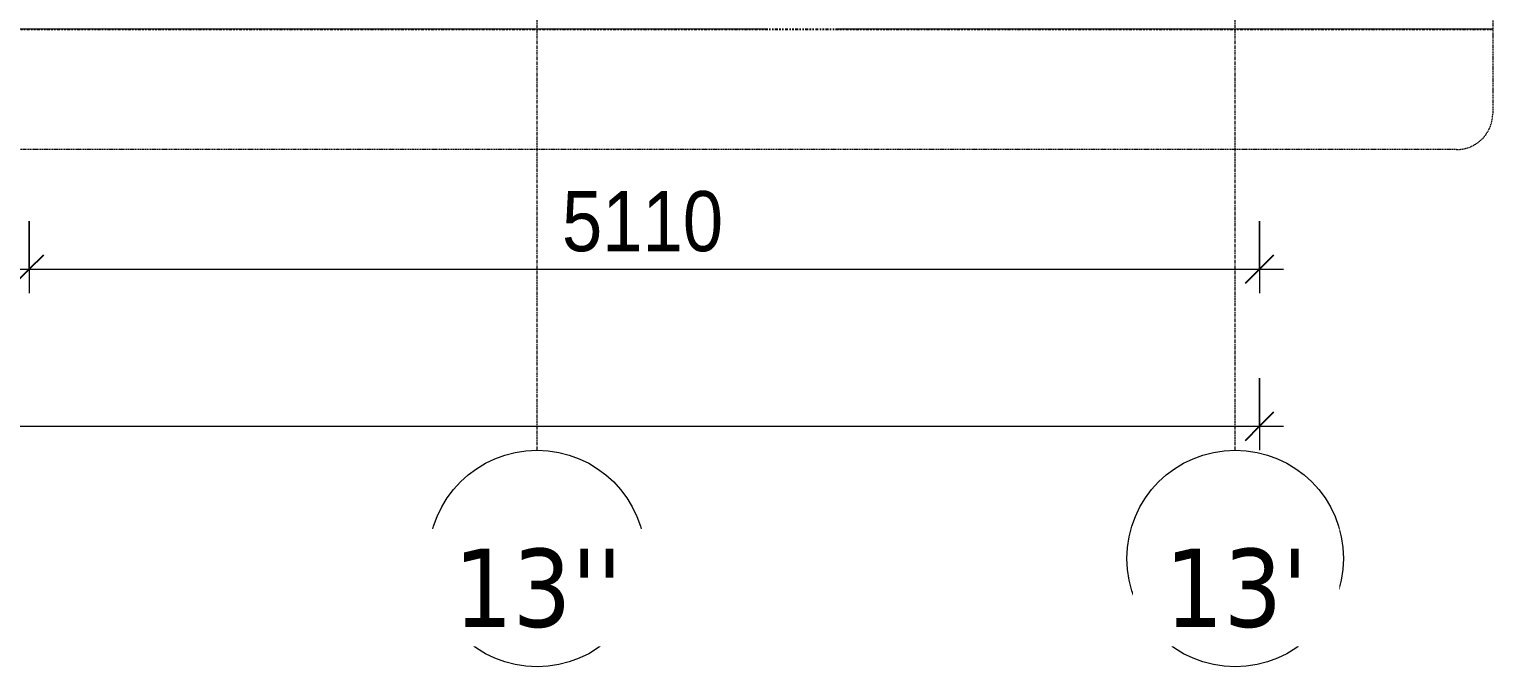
# Model space of a CAD drawing. Header units: millimetres. Extents: x -77355 to 26321, y -760 to 17156.
# Drawn here: x 19451 to 25530, y 5238 to 7888 of the extents above; entities that cross this region are included whole.
import ezdxf

# ---------------------------------------------------------------- set-up
doc = ezdxf.new("R2010")
doc.units = ezdxf.units.MM
for name, pattern in [('Dash - Tight', [4.5, 3, -1.5]), ('Double dash', [41.999998, 12, -6, 6, -6, 6, -6]), ('Grid Line', [22.225, 12.7, -3.175, 3.175, -3.175]), ('Hidden', [7.14375, 4.7625, -2.38125])]:
    doc.linetypes.add(name, pattern=pattern)
for name, color, linetype, lineweight in [('A-ANNO-DIMS', 211, 'Continuous', 9), ('A-ANNO-DIMS-100', 211, 'Continuous', 9), ('A-DETL-GENF-4', 92, 'Dash - Tight', 9), ('A-DETL-GENF-5', 92, 'Hidden', 18), ('A-WALL-2', 113, 'Continuous', 9), ('C-PROP-LINE', 91, 'Double dash', 25), ('S-GRID-1', 1, 'Grid Line', 9), ('S-GRID-IDEN', 1, 'Continuous', 9)]:
    doc.layers.add(name, color=color, linetype=linetype, lineweight=lineweight)
doc.styles.add('Tahoma_B_1', font='tahomabd.ttf', dxfattribs={"height": 325})
doc.styles.add('UTM Avo_1', font='', dxfattribs={"width": 0.9, "height": 250})
doc.styles.get('UTM Avo_1').set_extended_font_data('UTM Avo')
doc.dimstyles.new('1_Dim_chi_tiet_2_5_1', dxfattribs={"dimscale": 304.8, "dimtxt": 249.825237, "dimasz": 0.393701, "dimexe": 0.328084, "dimexo": 0.0625, "dimgap": 0.032808, "dimtad": 1, "dimdec": 0, "dimrnd": 5, "dimzin": 0, "dimdsep": 46, "dimtxsty": 'UTM Avo_1', "dimblk1": 'OBLIQUE', "dimblk2": 'OBLIQUE', "dimsah": 1, "dimcen": 0.09, "dimdle": 0.328084, "dimazin": 0, "dimtfac": 1, "dimtdec": 4, "dimtix": 1, "dimtmove": 0, "dimatfit": 3, "dimfxl": 0.656168, "dimfxlon": 1, "dimtvp": 1, "dimtolj": 1, "dimtzin": 0, "dimarcsym": 2})

# ---------------------------------------------------------------- blocks, each defined once
blk = doc.blocks.new('Family - ___-1476882-TKCS_NHÀ XE 3 - MẶT BẰNG MÁI')
at = {"layer": 'C-PROP-LINE'}
blk.add_line((88512.6, 7888.2), (116022.4, 7888.2), dxfattribs=at)
blk = doc.blocks.new('BORDER VIEW - BORDER VIEW-2362620-TKCS_NHÀ XE 3 - MẶT BẰNG MÁI')
at = {"layer": 'A-DETL-GENF-5'}
for p, q in [((27509.8, 7870.2), (27509.8, 150)), ((27359.8, 0), (150, 0))]:
    blk.add_line(p, q, dxfattribs=at)
blk.add_arc((27359.8, 150), 150, 270, 360, dxfattribs=at)
blk = doc.blocks.new('Grid - M_Grid Head - Circle-353313-TKCS_NHÀ XE 3 - MẶT BẰNG MÁI')
at = {"layer": 'S-GRID-IDEN'}
blk.add_circle((0, 0), 4.5, dxfattribs=at)
blk = doc.blocks.new('DIMBLOCK26-TKCS_NHÀ XE 3 - MẶT BẰNG MÁI')
at = {"layer": 'A-ANNO-DIMS-100'}
for p, q in [((14340.8, 7090.7), (14340.8, 6790.7)), ((14340.8, 6890.7), (14340.8, 7090.7)), ((19451, 7090.7), (19451, 6790.7)), ((19451, 6890.7), (19451, 7090.7)), ((14340.8, 6890.7), (19451, 6890.7))]:
    blk.add_line(p, q, dxfattribs=at)
at = {"layer": 'A-ANNO-DIMS-100', "lineweight": 25}
for p, q in [((14340.8, 6890.7), (14400.8, 6950.7)), ((19451, 6890.7), (19511, 6950.7)), ((14340.8, 6890.7), (14280.8, 6830.7)), ((19451, 6890.7), (19391, 6830.7))]:
    blk.add_line(p, q, dxfattribs=at)
at = {"layer": 'A-ANNO-DIMS-100', "color": 0, "insert": (16553.5, 7215.5), "char_height": 250, "width": 821.647, "attachment_point": 1, "line_spacing_factor": 1.110334, "style": 'UTM Avo_1'}
blk.add_mtext('5110', dxfattribs=at)
blk = doc.blocks.new('_Oblique')
at = {"color": 0, "linetype": 'ByBlock', "lineweight": -2}
blk.add_line((-0.5, -0.5), (0.5, 0.5), dxfattribs=at)
blk = doc.blocks.new('DIMBLOCK27-TKCS_NHÀ XE 3 - MẶT BẰNG MÁI')
at = {"layer": 'A-ANNO-DIMS-100'}
for p, q in [((19451, 7090.7), (19451, 6790.7)), ((19451, 6890.7), (19451, 7090.7)), ((24561.1, 7090.7), (24561.1, 6790.7)), ((24561.1, 6890.7), (24561.1, 7090.7)), ((19451, 6890.7), (24661.1, 6890.7))]:
    blk.add_line(p, q, dxfattribs=at)
at = {"layer": 'A-ANNO-DIMS-100', "lineweight": 25}
for p, q in [((19451, 6890.7), (19511, 6950.7)), ((24561.1, 6890.7), (24621.1, 6950.7)), ((19451, 6890.7), (19391, 6830.7)), ((24561.1, 6890.7), (24501.1, 6830.7))]:
    blk.add_line(p, q, dxfattribs=at)
at = {"layer": 'A-ANNO-DIMS-100', "color": 0, "insert": (21663.7, 7215.5), "char_height": 250, "width": 821.647, "attachment_point": 1, "line_spacing_factor": 1.110334, "style": 'UTM Avo_1'}
blk.add_mtext('5110', dxfattribs=at)
blk = doc.blocks.new('DIMBLOCK28-TKCS_NHÀ XE 3 - MẶT BẰNG MÁI')
at = {"layer": 'A-ANNO-DIMS-100'}
for p, q in [((-989.8, 6437.8), (-989.8, 6137.8)), ((-989.8, 6237.8), (-989.8, 6437.8)), ((24561.1, 6437.8), (24561.1, 6137.8)), ((24561.1, 6237.8), (24561.1, 6437.8)), ((-1089.8, 6237.8), (24661.1, 6237.8))]:
    blk.add_line(p, q, dxfattribs=at)
at = {"layer": 'A-ANNO-DIMS-100', "lineweight": 25}
for p, q in [((-989.8, 6237.8), (-929.8, 6297.8)), ((24561.1, 6237.8), (24621.1, 6297.8)), ((-989.8, 6237.8), (-1049.8, 6177.8)), ((24561.1, 6237.8), (24501.1, 6177.8))]:
    blk.add_line(p, q, dxfattribs=at)
at = {"layer": 'A-ANNO-DIMS-100', "color": 0, "insert": (11357.7, 6562.6), "char_height": 250, "width": 1027.059, "attachment_point": 1, "line_spacing_factor": 1.110334, "style": 'UTM Avo_1'}
blk.add_mtext('25550', dxfattribs=at)

msp = doc.modelspace()

# ---------------------------------------------------------------- linework, layer by layer
at = {"layer": 'A-WALL-2'}
for p, q in [((22509.3, 7888.2), (18509.3, 7888.2)), ((25530, 7888.2), (22809.3, 7888.2))]:
    msp.add_line(p, q, dxfattribs=at)
at = {"layer": 'S-GRID-1'}
for p, q in [((21560.3, 6138.1), (21560.3, 8638.1)), ((24460.2, 6138.1), (24460.2, 8638.1))]:
    msp.add_line(p, q, dxfattribs=at)

# ---------------------------------------------------------------- block references
at = {"layer": 'A-DETL-GENF-4'}
msp.add_blockref('BORDER VIEW - BORDER VIEW-2362620-TKCS_NHÀ XE 3 - MẶT BẰNG MÁI', (-1979.8, 7388.2), dxfattribs=at)
at = {"layer": 'C-PROP-LINE'}
msp.add_blockref('Family - ___-1476882-TKCS_NHÀ XE 3 - MẶT BẰNG MÁI', (-90492.4, 0), dxfattribs=at)
at = {"layer": 'S-GRID-IDEN', "xscale": 99.99999999999993, "yscale": 99.99999999999993, "zscale": 99.99999999999993}
for p in [(21560.3, 5688.1), (24460.2, 5688.1)]:
    msp.add_blockref('Grid - M_Grid Head - Circle-353313-TKCS_NHÀ XE 3 - MẶT BẰNG MÁI', p, dxfattribs=at)

# ---------------------------------------------------------------- dimensions: what is measured, and where the dimension line sits
at = {"layer": 'A-ANNO-DIMS'}
for base, p1, p2, override, picture, middle in [((19451, 6890.7), (14340.8, 7090.7), (19451, 7090.7), {"dimpost": '<>', "dimfxl": 5110.187311}, 'DIMBLOCK26-TKCS_NHÀ XE 3 - MẶT BẰNG MÁI', (16895.9, 7030.1)), ((24561.1, 6890.7), (19451, 7090.7), (24561.1, 7090.7), {"dimpost": '<>', "dimfxl": 5110.187311}, 'DIMBLOCK27-TKCS_NHÀ XE 3 - MẶT BẰNG MÁI', (22006.1, 7030.1)), ((24561.1, 6237.8), (-989.8, 6437.8), (24561.1, 6437.8), {"dimpost": '<>', "dimfxl": 25550.936553}, 'DIMBLOCK28-TKCS_NHÀ XE 3 - MẶT BẰNG MÁI', (11785.7, 6377.2))]:
    dim = msp.add_linear_dim(base=base, p1=p1, p2=p2, dimstyle='1_Dim_chi_tiet_2_5_1', override=override, dxfattribs=at)
    dim.commit()
    dim.dimension.update_dxf_attribs({"geometry": picture, "text_midpoint": middle})

# ---------------------------------------------------------------- next in the draw order: texts
at = {"layer": 'S-GRID-IDEN', "char_height": 325, "attachment_point": 5, "line_spacing_factor": 0.996129, "style": 'Tahoma_B_1', "bg_fill": 3, "box_fill_scale": 1.25, "bg_fill_color": 256, "bg_fill_true_color": 13158600, "bg_fill_transparency": 0}
for s, insert, width in [("\\pt1269.99925,2539.9985,3810.001,5080.00025,6349.9995,7619.99875,8890.00125,10160.0005,11429.99975,12699.999,13970.0015,15240.00075,16510,17779.99925,19049.9985,20320.001,21590.00025,22859.9995,24129.99875,25400.00125,26670.0005,27939.99975,29209.999,30480.0015,31750.00075,33020,34289.99925,35559.9985,36830.001,38100.00025,39369.9995,40639.99875;13''", (21564.5, 5563.3), 814), ("\\pt1269.99925,2539.9985,3810.001,5080.00025,6349.9995,7619.99875,8890.00125,10160.0005,11429.99975,12699.999,13970.0015,15240.00075,16510,17779.99925,19049.9985,20320.001,21590.00025,22859.9995,24129.99875,25400.00125,26670.0005,27939.99975,29209.999,30480.0015,31750.00075,33020,34289.99925,35559.9985,36830.001,38100.00025,39369.9995,40639.99875;13'", (24464.4, 5563.3), 695)]:
    msp.add_mtext(s, dxfattribs=dict(at, insert=insert, width=width))

doc.saveas('drawing.dxf')
